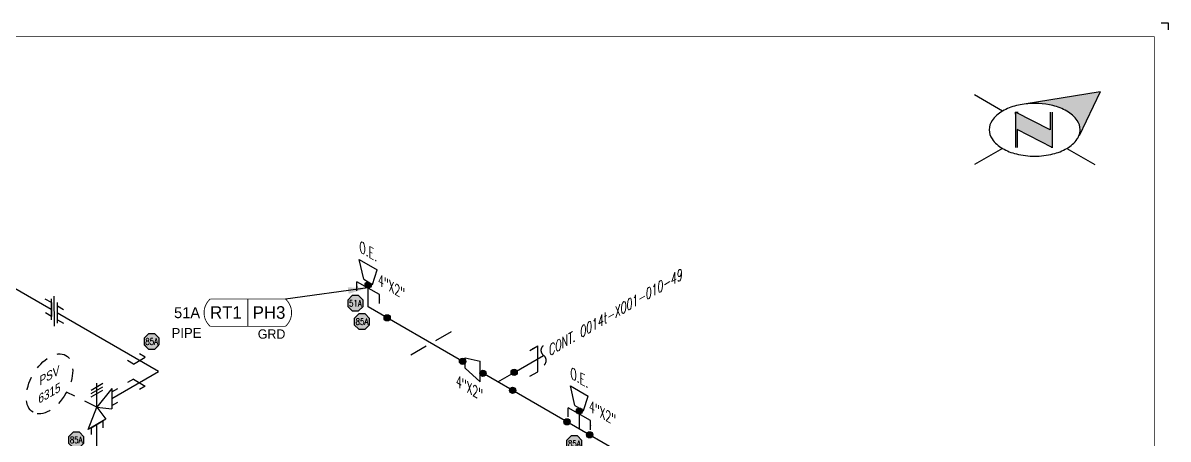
# Model space of a CAD drawing. Header units: inches. Extents: x 0 to 17.2, y 0 to 11.2.
# Drawn here: x 6.78 to 17.25, y 7.45 to 11.25 of the extents above; entities that cross this region are included whole.
import ezdxf
from ezdxf.enums import TextEntityAlignment as Align

# ---------------------------------------------------------------- set-up
doc = ezdxf.new("R2010")
doc.units = ezdxf.units.IN
doc.header["$MEASUREMENT"] = 0
doc.linetypes.add('HIDDEN2', pattern=[0.1875, 0.125, -0.0625])
for name, color, linetype in [('BORDER', 3, 'Continuous'), ('Continuation', 7, 'Continuous'), ('DL', 20, 'Continuous'), ('FITTINGS', 4, 'Continuous'), ('PART_PCML', 7, 'Continuous'), ('PART_SelectedCML_RT', 132, 'Continuous'), ('PIPE-ANNO', 150, 'HIDDEN2'), ('TEXT', 7, 'Continuous'), ('UNAS.PIPE', 251, 'Continuous'), ('WELD POINTS', 41, 'Continuous')]:
    doc.layers.add(name, color=color, linetype=linetype)
doc.layers.add('PIPE', color=7, linetype='Continuous', lineweight=30)
doc.styles.add('CMLPAS', font='')
doc.styles.add('PART_Standard', font='romans', dxfattribs={"width": 0.8, "height": 0.09})
doc.styles.add('Richmond', font='arial.ttf')
doc.styles.add('SIMPLEX', font='ROMANS')
doc.styles.get("Standard").update_dxf_attribs({"font": 'arial.ttf'})
doc.styles.get('CMLPAS').set_extended_font_data('Cordia New')
doc.dimstyles.new('Richmond', dxfattribs={"dimtxt": 0.18, "dimasz": 0.18, "dimexe": 0.18, "dimexo": 0.0625, "dimgap": 0.09, "dimtad": 0, "dimtih": 1, "dimtoh": 1, "dimdec": 4, "dimzin": 0, "dimdsep": 46, "dimtxsty": 'Richmond', "dimcen": 0.09, "dimadec": 0, "dimazin": 0, "dimtfac": 1, "dimtdec": 4, "dimtofl": 0, "dimtmove": 0, "dimatfit": 3, "dimfxl": 1, "dimtolj": 1, "dimtzin": 0, "dimarcsym": 0})
doc.dimstyles.get("Standard").update_dxf_attribs({"dimtxt": 0.18, "dimasz": 0.18, "dimexe": 0.18, "dimexo": 0.0625, "dimgap": 0.09, "dimtad": 0, "dimtih": 1, "dimtoh": 1, "dimdec": 4, "dimzin": 0, "dimdsep": 46, "dimtxsty": 'Standard', "dimcen": 0.09, "dimadec": 0, "dimazin": 0, "dimtfac": 1, "dimtdec": 4, "dimtofl": 0, "dimtmove": 0, "dimatfit": 3, "dimfxl": 1, "dimtolj": 1, "dimtzin": 0, "dimarcsym": 0})

# ---------------------------------------------------------------- blocks, each defined once
blk = doc.blocks.new('north2')
at = {"layer": 'BORDER'}
for points in [[(-0.706, -0.767, -0.156851), (-0.679, -0.851, -0.095667), (-0.689, -0.905), (-0.495, -0.504), (-1.19, -0.617, -0.092194), (-0.928, -0.631, -0.072341), (-0.801, -0.681, -0.106617)], [(-0.938, -1.011), (-0.936, -1.009), (-0.936, -0.691), (-0.952, -0.691), (-0.952, -0.853), (-1.27, -0.691), (-1.27, -0.707), (-1.27, -1.012), (-1.254, -1.012), (-1.254, -0.849)]]:
    blk.add_hatch(color=7, dxfattribs=at).paths.add_polyline_path(points)
at = {"layer": 'BORDER', "color": 7}
for p, q in [((-0.495, -0.504), (-1.19, -0.617)), ((-0.495, -0.504), (-0.689, -0.905)), ((-1.389, -0.681), (-1.646, -0.533)), ((-1.27, -0.691), (-1.27, -1.012)), ((-0.952, -0.853), (-1.27, -0.691)), ((-1.27, -0.707), (-1.27, -0.691)), ((-1.262, -0.691), (-1.246, -0.691)), ((-0.952, -0.691), (-0.952, -0.853)), ((-0.936, -0.691), (-0.936, -1.012)), ((-0.936, -1.012), (-1.254, -0.849)), ((-1.254, -0.849), (-1.254, -1.012)), ((-1.389, -1.021), (-1.646, -1.169)), ((-1.26, -1.011), (-1.262, -1.009)), ((-0.928, -1.012), (-0.944, -1.012)), ((-0.801, -1.021), (-0.544, -1.169))]:
    blk.add_line(p, q, dxfattribs=at)
for centre, radius, start, end in [((-1.095, -1.329), 0.719, 97.6203, 103.4495), ((-1.095, -1.329), 0.719, 76.5505, 97.6203), ((-1.238, -0.944), 0.304, 120, 144.3429), ((-1.152, -1.093), 0.476, 103.4495, 120), ((-1.039, -1.093), 0.476, 60, 76.5505), ((-0.953, -0.944), 0.304, 35.6571, 60), ((-1.367, -0.851), 0.144, 144.3429, 180), ((-0.823, -0.851), 0.144, 360, 35.6571), ((-1.367, -0.851), 0.144, 180, 215.6571), ((-1.238, -0.758), 0.304, 215.6571, 240), ((-0.953, -0.758), 0.304, 300, 324.3429), ((-0.823, -0.851), 0.144, 324.3429, 337.5547), ((-0.823, -0.851), 0.144, 337.5796, 360), ((-1.152, -0.609), 0.476, 240, 256.5505), ((-1.039, -0.609), 0.476, 283.4495, 300), ((-1.095, -0.373), 0.719, 256.5505, 270), ((-1.095, -0.373), 0.719, 270, 283.4495)]:
    blk.add_arc(centre, radius, start, end, dxfattribs=at)
blk = doc.blocks.new('A$C6804a2e5')
blk.add_blockref('north2', (0, 0))
blk = doc.blocks.new('A$C860dd1f6')
at = {"layer": 'PIPE'}
blk.add_blockref('A$C6804a2e5', (0, 0), dxfattribs=at)
blk = doc.blocks.new('Border')
at = {"layer": 'BORDER', "const_width": 0.005}
blk.add_lwpolyline([(0.25, 0.25), (17.25, 0.25), (17.25, 11.25), (0.25, 11.25)], close=True, dxfattribs=at)
blk = doc.blocks.new('Socket_30')
at = {"color": 0, "linetype": 'ByBlock', "lineweight": -2}
for p, q in [((0, 0.0313), (0.0271, 0.0469)), ((0, 0.0313), (0, -0.0313)), ((0, -0.0313), (0.0271, -0.0156))]:
    blk.add_line(p, q, dxfattribs=at)
blk = doc.blocks.new('3_VALVE_SOCKET_PSV_30')
at = {"color": 0, "linetype": 'ByBlock', "lineweight": -2}
blk.add_wipeout([(-0.081, -0.203), (0, 0), (0.135, 0.172), (0.135, -0.016), (0, 0), (0.081, -0.109)], dxfattribs=at)
for p, q in [((-0.054, 0.156), (0.054, 0.219)), ((0, 0), (0, 0.219)), ((-0.054, 0.125), (0.054, 0.187)), ((-0.054, 0.094), (0.054, 0.156)), ((0.135, 0.172), (0, 0)), ((0.135, 0.172), (0.135, -0.016)), ((-0.081, -0.203), (0, 0)), ((0, 0), (0.135, -0.016)), ((0, 0), (0.081, -0.109)), ((0.081, -0.109), (-0.081, -0.203))]:
    blk.add_line(p, q, dxfattribs=at)
at = {"color": 0, "linetype": 'ByBlock', "lineweight": -2, "xscale": 2, "yscale": 2, "zscale": 2}
blk.add_blockref('Socket_30', (0.135, 0.078), dxfattribs=at)
at = {"color": 0, "linetype": 'ByBlock', "lineweight": -2, "xscale": 2, "yscale": -2, "zscale": 2, "rotation": 299.9999999999999}
blk.add_blockref('Socket_30', (0, -0.156), dxfattribs=at)
blk = doc.blocks.new('2_ELBOW_SOCKET_330')
at = {"color": 0, "linetype": 'ByBlock', "lineweight": -2}
for p, q in [((0.174, -0.163), (0.174, -0.038)), ((0.174, -0.038), (0.228, -0.069)), ((0.054, -0.232), (-0.054, -0.17)), ((-0.054, -0.17), (-0.054, -0.232)), ((0.174, -0.163), (0.228, -0.194)), ((0.054, -0.232), (0.054, -0.295))]:
    blk.add_line(p, q, dxfattribs=at)
blk = doc.blocks.new('2_UNION_SOCKET_30')
at = {"color": 0, "linetype": 'ByBlock', "lineweight": -2}
blk.add_wipeout([(-0.054, -0.219), (0.054, -0.156), (0.054, 0.219), (-0.054, 0.156)], dxfattribs=at)
for p, q in [((0, 0.269), (0, -0.269)), ((0.054, 0.219), (0.054, -0.156)), ((-0.054, 0.156), (-0.054, -0.219))]:
    blk.add_line(p, q, dxfattribs=at)
at = {"color": 0, "linetype": 'ByBlock', "lineweight": -2, "zscale": 4}
for p, xscale, yscale in [((0.054, 0.031), 4, 4), ((-0.054, -0.031), -4, -4)]:
    blk.add_blockref('Socket_30', p, dxfattribs=dict(at, xscale=xscale, yscale=yscale))
blk = doc.blocks.new('1_ID-BUBBLE_INSTRUMENT_30')
at = {"color": 0, "linetype": 'ByBlock', "lineweight": -2}
blk.add_ellipse((0, 0), major_axis=(-0.15, -0.26), ratio=0.57735, dxfattribs=at)
at = {"color": 0, "linetype": 'ByBlock', "lineweight": -2, "oblique": 30}
for tag, p in [('INST.TYPE', (-0.019, 0.067)), ('NUM', (-0.019, -0.094))]:
    blk.add_attdef(tag, text='', height=0.075, rotation=30, dxfattribs=at).set_placement(p, align=Align.MIDDLE_CENTER)
blk = doc.blocks.new('2_REDUCER_THREAD_CONCENTRIC_30')
at = {"color": 0, "linetype": 'ByBlock', "lineweight": -2}
blk.add_wipeout([(0.068, 0.086), (-0.068, 0.055), (-0.068, -0.133), (0.068, -0.008)], dxfattribs=at)
for p, q in [((0.068, 0.086), (-0.068, 0.055)), ((-0.068, -0.133), (-0.068, 0.055)), ((0.068, -0.008), (0.068, 0.086)), ((0.068, -0.008), (-0.068, -0.133))]:
    blk.add_line(p, q, dxfattribs=at)
blk = doc.blocks.new('2_WELD_SINGLE_00')
at = {"linetype": 'ByBlock', "lineweight": -2}
h = blk.add_hatch(color=0, dxfattribs=at)
edge = h.paths.add_edge_path()
edge.add_arc((0, 0), 0.0286, 0, 360)
at = {"color": 0, "linetype": 'ByBlock', "lineweight": -2}
blk.add_circle((0, 0), 0.0286, dxfattribs=at)
blk = doc.blocks.new('1_Text_330')
at = {"layer": 'TEXT', "style": 'PART_Standard', "oblique": 330, "width": 0.8}
blk.add_attdef('3/4"', (0, 0), '', height=0.09, rotation=330, dxfattribs=at)
blk = doc.blocks.new('*U122')
at = {"layer": 'WELD POINTS', "rotation": 329.9999999999998}
blk.add_blockref('2_WELD_SINGLE_00', (-0.174, 0.1), dxfattribs=at)
at = {"layer": 'WELD POINTS'}
blk.add_blockref('2_WELD_SINGLE_00', (0, -0.201), dxfattribs=at)
blk = doc.blocks.new('4_SUPPORT_I-BEAM_30')
at = {"color": 0, "linetype": 'ByBlock', "lineweight": -2}
for p, q in [((-0.044, 0.025), (-0.186, 0.107)), ((0.186, -0.107), (0.044, -0.025))]:
    blk.add_line(p, q, dxfattribs=at)
blk = doc.blocks.new('1_BREAK-PIPE_PIPE_00')
at = {"color": 0, "linetype": 'ByBlock', "lineweight": -2}
for centre, major_axis in [((0.03, -0.092), (0, 0.101)), ((-0.03, 0.092), (0, -0.101))]:
    blk.add_ellipse(centre, major_axis=major_axis, ratio=0.711978, start_param=0.427466, end_param=3.141593, dxfattribs=at)
blk = doc.blocks.new('1_Tilde_00')
at = {"layer": 'PIPE-ANNO', "xscale": -0.5000000000000001, "yscale": 0.5, "zscale": 0.5}
blk.add_blockref('1_BREAK-PIPE_PIPE_00', (0, 0), dxfattribs=at)
blk = doc.blocks.new('1_Cont_30')
at = {"layer": 'Continuation', "style": 'PART_Standard', "oblique": 30, "width": 0.8}
blk.add_attdef('CONT', (0, 0), '', height=0.09, rotation=30, dxfattribs=at)
blk = doc.blocks.new('PART_PCML')
blk.add_hatch(color=0).paths.add_polyline_path([(-0.07, -0.029), (-0.029, -0.07), (0.029, -0.07), (0.07, -0.029), (0.07, 0.029), (0.029, 0.07), (-0.029, 0.07), (-0.07, 0.029)])
at = {"color": 7, "const_width": 0.009}
blk.add_lwpolyline([(-0.07, 0.029), (-0.029, 0.07), (0.029, 0.07), (0.07, 0.029), (0.07, -0.029), (0.029, -0.07), (-0.029, -0.07), (-0.07, -0.029), (-0.07, 0.029), (-0.029, 0.07)], dxfattribs=at)
at = {"color": 18, "true_color": 0x000000}
blk.add_lwpolyline([(-0.029, 0.07), (-0.07, 0.029), (-0.07, -0.029), (-0.029, -0.07), (0.029, -0.07), (0.07, -0.029), (0.07, 0.029), (0.029, 0.07)], close=True, dxfattribs=at)
at = {"color": 7, "true_color": 0xffffff, "style": 'SIMPLEX', "width": 0.8, "flags": 1}
for tag, p in [('CIRCUIT', (-0.094, 0.089)), ('DM', (-0.053, -0.133)), ('TYPE', (-0.075, -0.204))]:
    blk.add_attdef(tag, p, '', height=0.0586, dxfattribs=at)
at = {"color": 7, "true_color": 0xffffff, "style": 'SIMPLEX', "width": 0.8}
blk.add_attdef('DMDISP', text='', height=0.0586, dxfattribs=at).set_placement((0, 0), align=Align.MIDDLE_CENTER)
blk = doc.blocks.new('CMLPAS')
at = {"const_width": 0.008}
blk.add_lwpolyline([(0.063, 0.125, 0.454441), (0.063, -0.125), (0.75, -0.125, 0.454441), (0.75, 0.125)], format="xyb", close=True, dxfattribs=at)
blk.add_lwpolyline([(0.406, -0.125), (0.406, 0.125)], dxfattribs=at)
at = {"style": 'CMLPAS', "flags": 1}
for tag, p in [('STATE', (0.75, 0.623)), ('DL', (0.75, 0.482)), ('CIRCUIT', (0.75, 0.341)), ('SUBSINTERVAL(MONTHS)', (-0.025, -0.335)), ('OLD_ID', (0.75, -0.337)), ('OLD_NDE', (0.75, -0.478)), ('OLD_ENTY', (0.741, -0.636)), ('SIZE', (0.747, -0.761)), ('SPEC', (0.747, -0.902)), ('JUSTIFY', (0.747, -1.043)), ('COMMENTS', (0.747, -1.185)), ('OLD_ASSET', (0.75, -1.326)), ('SCHED', (0.737, -1.469)), ('NOM_THICK', (0.752, -1.61)), ('CORR_ALLOW', (0.763, -1.745)), ('TML_STATUS', (0.772, -1.878)), ('FLOW_ORDER', (0.778, -2.13))]:
    blk.add_attdef(tag, text='', height=0.1, dxfattribs=at).set_placement(p, align=Align.MIDDLE_RIGHT)
at = {"style": 'CMLPAS'}
for tag, height, p in [('CHILD', 0.25, (0.75, 0.269)), ('###', 0.115, (0.75, 0.002)), ('ACCESS', 0.085, (0.75, -0.195))]:
    blk.add_attdef(tag, text='', height=height, dxfattribs=at).set_placement(p, align=Align.MIDDLE_RIGHT)
at = {"color": 152, "style": 'CMLPAS'}
for tag, height, p in [('SPECIAL', 0.085, (0.405, 0.19)), ('DM-TYPE', 0.1, (-0.03, 0)), ('COMP', 0.09, (-0.017, -0.185))]:
    blk.add_attdef(tag, text='', height=height, dxfattribs=at).set_placement(p, align=Align.MIDDLE_RIGHT)
at = {"style": 'CMLPAS'}
blk.add_attdef('NDE', text='', height=0.115, dxfattribs=at).set_placement((0.206, 0.002), align=Align.MIDDLE_CENTER)
blk = doc.blocks.new('*U123')
at = {"color": 20, "linetype": 'ByBlock', "ltscale": 0.7}
blk.add_line((0.054, 0.15), (0.054, -0.087), dxfattribs=at)
for points in [[(0.126, 0.191), (0.054, 0.15)], [(0.126, -0.046), (0.054, -0.087)]]:
    blk.add_leader(points, dimstyle='Richmond', override={"dimasz": 0.04, "dimgap": 0.09, "dimtad": 0}, dxfattribs=at)

msp = doc.modelspace()

# ---------------------------------------------------------------- linework, layer by layer
for p, q in [((17.188, 11.25), (17.25, 11.25)), ((17.25, 11.25), (17.25, 11.188))]:
    msp.add_line(p, q)
at = {"layer": 'PIPE'}
for p, q in [((8.017, 8.065), (4.127, 10.31)), ((9.935, 8.656), (9.935, 8.857)), ((14.736, 5.884), (9.935, 8.656)), ((7.455, 7.74), (8.017, 8.065)), ((11.12, 7.972), (11.27, 8.058)), ((7.455, 7.366), (7.455, 7.74)), ((11.865, 7.704), (11.865, 7.542))]:
    msp.add_line(p, q, dxfattribs=at)
at = {"layer": 'UNAS.PIPE'}
msp.add_line((11.27, 8.058), (11.539, 8.213), dxfattribs=at)

# ---------------------------------------------------------------- block references
msp.add_blockref('1_Tilde_00', (11.539, 8.213))
at = {"layer": 'BORDER'}
for name, p in [('Border', (-0.125, -0.125)), ('A$C860dd1f6', (17.125, 11.125))]:
    msp.add_blockref(name, p, dxfattribs=at)
at = {"layer": 'Continuation'}
msp.add_blockref('1_Cont_30', (11.59, 8.205), dxfattribs=at).add_auto_attribs({'CONT': 'CONT. 0014t-X001-010-49'})
at = {"layer": 'DL', "rotation": 180}
msp.add_blockref('*U123', (11.539, 8.213), dxfattribs=at)
at = {"layer": 'FITTINGS', "xscale": -1}
msp.add_blockref('4_SUPPORT_I-BEAM_30', (10.51, 8.324), dxfattribs=at)
at = {"layer": 'PART_PCML', "color": 96}
msp.add_blockref('PART_PCML', (9.818, 8.689), dxfattribs=at).add_auto_attribs({'DMDISP': '51A'})
at = {"layer": 'PART_PCML', "color": 13}
for p in [(9.878, 8.522), (7.955, 8.34), (11.82, 7.407)]:
    msp.add_blockref('PART_PCML', p, dxfattribs=at).add_auto_attribs({'DMDISP': '85A'})
at = {"layer": 'PART_SelectedCML_RT'}
msp.add_blockref('CMLPAS', (8.428, 8.603), dxfattribs=at).add_auto_attribs({'###': 'PH3', 'NDE': 'RT1', 'DM-TYPE': '51A', 'COMP': 'PIPE', 'ACCESS': 'GRD'})
at = {"layer": 'PIPE-ANNO'}
msp.add_blockref('1_ID-BUBBLE_INSTRUMENT_30', (7.021, 7.953), dxfattribs=at).add_auto_attribs({'INST.TYPE': 'PSV', 'NUM': '6315'})
at = {"layer": 'WELD POINTS', "rotation": 180}
for name, p in [('*U122', (9.935, 8.656)), ('2_WELD_SINGLE_00', (11.753, 7.606))]:
    msp.add_blockref(name, p, dxfattribs=at)
at = {"layer": 'WELD POINTS'}
for p in [(11.27, 8.058), (11.256, 7.893), (11.96, 7.487)]:
    msp.add_blockref('2_WELD_SINGLE_00', p, dxfattribs=at)

# ---------------------------------------------------------------- next in the draw order: block references
at = {"layer": 'FITTINGS', "xscale": -1, "yscale": -1, "rotation": 60.00000000000002}
for p in [(9.935, 8.963), (11.865, 7.81)]:
    msp.add_blockref('2_REDUCER_THREAD_CONCENTRIC_30', p, dxfattribs=at)
at = {"layer": 'FITTINGS', "xscale": -0.508630551697826, "yscale": 0.508630551697826, "zscale": 0.508630551697826, "rotation": 180.4458872665168}
msp.add_blockref('2_UNION_SOCKET_30', (7.066, 8.617), dxfattribs=at)
at = {"layer": 'FITTINGS', "xscale": -1}
msp.add_blockref('2_REDUCER_THREAD_CONCENTRIC_30', (10.891, 8.104), dxfattribs=at)
at = {"layer": 'FITTINGS'}
msp.add_blockref('3_VALVE_SOCKET_PSV_30', (7.455, 7.74), dxfattribs=at)

# ---------------------------------------------------------------- next in the draw order: linework, layer by layer
at = {"layer": 'PIPE-ANNO'}
msp.add_line((7.455, 7.74), (7.177, 7.877), dxfattribs=at)

# ---------------------------------------------------------------- next in the draw order: block references
at = {"layer": 'DL', "rotation": 240.3602137353001}
for p in [(9.935, 8.89), (11.865, 7.738)]:
    msp.add_blockref('*U123', p, dxfattribs=at)
at = {"layer": 'FITTINGS', "rotation": 239.9999999999999}
msp.add_blockref('2_ELBOW_SOCKET_330', (8.017, 8.065), dxfattribs=at)
at = {"layer": 'PART_PCML', "color": 13}
msp.add_blockref('PART_PCML', (7.265, 7.441), dxfattribs=at).add_auto_attribs({'DMDISP': '85A'})
at = {"layer": 'TEXT'}
for p, values in [((9.854, 9.16), {'3/4"': 'O.E.'}), ((10.025, 8.859), {'3/4"': '4"X2"'}), ((11.784, 8.006), {'3/4"': 'O.E.'}), ((10.738, 7.935), {'3/4"': '4"X2"'}), ((11.955, 7.705), {'3/4"': '4"X2"'})]:
    msp.add_blockref('1_Text_330', p, dxfattribs=at).add_auto_attribs(values)
at = {"layer": 'WELD POINTS', "rotation": 180}
for p in [(10.798, 8.158), (10.985, 8.05)]:
    msp.add_blockref('2_WELD_SINGLE_00', p, dxfattribs=at)
at = {"layer": 'WELD POINTS'}
msp.add_blockref('2_WELD_SINGLE_00', (11.865, 7.704), dxfattribs=at)

# ---------------------------------------------------------------- next in the draw order: leaders
at = {"layer": 'PART_SelectedCML_RT'}
msp.add_leader([(9.931, 8.829), (9.178, 8.727)], dimstyle='Standard', dxfattribs=at)

doc.saveas('drawing.dxf')
